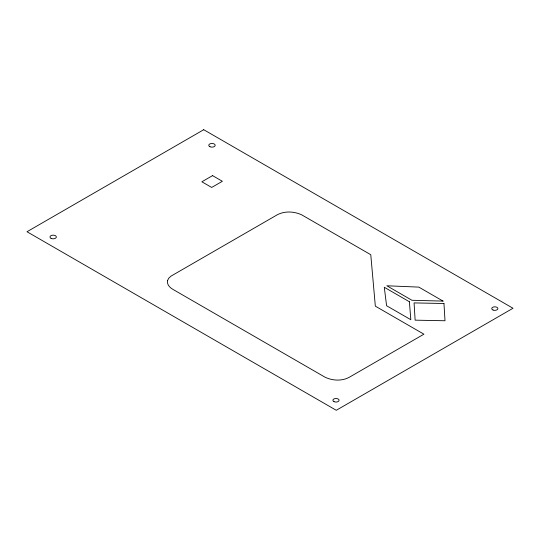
<?xml version="1.0" encoding="UTF-8"?>
<svg xmlns="http://www.w3.org/2000/svg" width="540" height="540" viewBox="0 0 540 540"><rect width="100%" height="100%" fill="white"/><g stroke="black" fill="none" stroke-linecap="round" stroke-linejoin="round"><path stroke-width="0.81" d="M167.508 280.712C166.745 284.465 169.817 287.618 172.827 289.319L324.898 377.116C332.397 380.788 341.861 381.321 349.312 377.257L423.913 334.186L375.334 306.146L370.777 254.718L301.772 214.88C294.219 211.336 284.857 210.829 277.351 214.738L171.038 276.109L168.696 278.242L167.508 280.712M203.728 129.708L27 231.741L336.272 410.292L513 308.259L203.728 129.708M212.564 175.622L201.872 181.791L211.68 187.454L222.372 181.285L212.564 175.622M443.968 303.507L414.079 302.906L415.125 320.159L445.007 320.76L443.968 303.507M443.057 301.104L411.959 300.281L386.856 285.781L418.817 287.111L443.057 301.104M409.394 301.759L384.291 287.267L386.579 305.721L410.825 319.714L409.394 301.759M209.959 146.732A3.206 1.85 0 0 0 215.143 145.584A3.206 1.85 0 0 0 210.829 143.566A3.206 1.85 0 0 0 209.959 146.732M51.111 238.397A3.186 1.843 0 0 0 56.302 237.303A3.186 1.843 0 0 0 52.07 235.258A3.186 1.843 0 0 0 51.111 238.397M334.031 401.659A3.092 1.789 0 0 0 339.046 400.572A3.092 1.789 0 0 0 334.901 398.608A3.092 1.789 0 0 0 334.031 401.659M493.067 310.048A3.071 1.775 0 0 0 497.873 308.725A3.071 1.775 0 0 0 493.493 306.983A3.071 1.775 0 0 0 493.067 310.048"/></g></svg>
